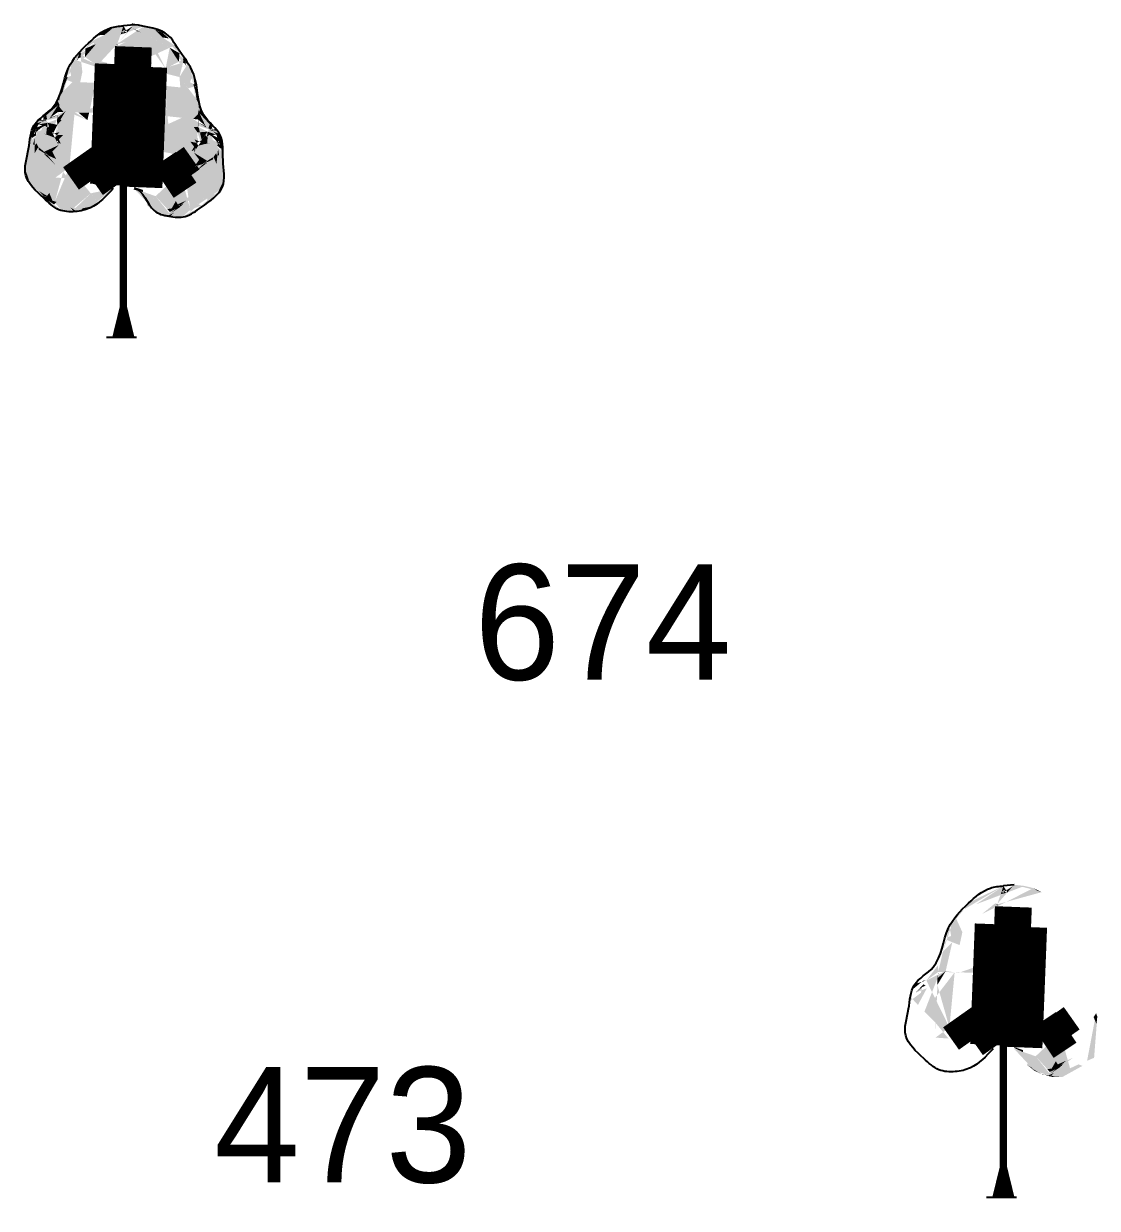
# Model space of a CAD drawing. Header units: millimetres. Extents: x -7906370 to 58235770, y -60992620 to 60.
# Drawn here: x 2887.4 to 2910.67, y -375.33 to -349.67 of the extents above; entities that cross this region are included whole.
import ezdxf

# ---------------------------------------------------------------- set-up
doc = ezdxf.new("R2010")
doc.units = ezdxf.units.MM
doc.linetypes.add('DASHED', pattern=[0.75, 0.5, -0.25])
doc.layers.add('Sym_Tree', color=92, linetype='Continuous')
doc.layers.add('Text_Survey_No_Old', color=5, linetype='Continuous')
doc.layers.add('Text_Survey_No', color=250, linetype='Continuous', lineweight=0)
doc.styles.get("Standard").update_dxf_attribs({"font": 'SakalBharati.ttf'})

msp = doc.modelspace()

# ---------------------------------------------------------------- linework, layer by layer
at = {"layer": 'Sym_Tree'}
for p, q in [((2889.796, -349.687), (2889.566, -349.713)), ((2889.201, -356.456), (2889.851, -356.458)), ((2908.87, -368.322), (2908.639, -368.349)), ((2908.274, -375.091), (2908.925, -375.094))]:
    msp.add_line(p, q, dxfattribs=at)
at = {"layer": 'Sym_Tree', "color": 82, "const_width": 0.8}
for points in [[(2889.679, -352.775), (2889.782, -350.167)], [(2889.244, -353.149), (2889.347, -350.541)], [(2889.336, -353.162), (2889.439, -350.554)], [(2890.01, -353.213), (2890.112, -350.604)], [(2888.587, -352.546), (2888.928, -353.031)], [(2889.107, -352.662), (2889.448, -353.148)], [(2890.926, -352.777), (2890.433, -353.107)], [(2890.548, -352.567), (2890.89, -353.053)], [(2908.753, -371.41), (2908.855, -368.802)], [(2908.318, -371.784), (2908.42, -369.176)], [(2908.41, -371.798), (2908.512, -369.189)], [(2909.084, -371.848), (2909.186, -369.239)], [(2907.66, -371.181), (2908.002, -371.666)], [(2909.622, -371.203), (2909.964, -371.688)], [(2908.18, -371.297), (2908.522, -371.783)], [(2910, -371.412), (2909.506, -371.742)]]:
    msp.add_lwpolyline(points, dxfattribs=at)
at = {"layer": 'Sym_Tree', "color": 34}
for points in [[(2889.565, -356.457, 0.48, 0.16, 0), (2889.565, -355.802, 0.16, 0.16, 0), (2889.565, -353.126, 0.16, 0.16, 0)], [(2908.639, -375.092, 0.48, 0.16, 0), (2908.639, -374.438, 0.16, 0.16, 0), (2908.639, -371.761, 0.16, 0.16, 0)]]:
    msp.add_lwpolyline(points, format="xyseb", dxfattribs=at)
at = {"layer": 'Sym_Tree', "color": 82}
for points in [[(2889.343, -353.239), (2889.192, -353.402), (2888.962, -353.651), (2888.519, -353.754), (2888.131, -353.729), (2887.795, -353.397), (2887.328, -352.999), (2887.539, -352.397), (2887.547, -351.801), (2888.236, -351.458), (2888.255, -350.635), (2888.773, -350.11), (2889.183, -349.75), (2889.468, -349.716), (2889.566, -349.713)], [(2908.417, -371.875), (2908.266, -372.038), (2908.036, -372.287), (2907.593, -372.389), (2907.204, -372.364), (2906.868, -372.033), (2906.402, -371.634), (2906.612, -371.032), (2906.621, -370.436), (2907.31, -370.093), (2907.329, -369.27), (2907.847, -368.746), (2908.256, -368.385), (2908.541, -368.352), (2908.639, -368.349)]]:
    msp.add_open_spline(points, degree=3, knots=[0, 0, 0, 0, 0.357151, 0.545743, 0.741494, 0.970117, 1.319935, 1.641608, 1.935314, 2.250626, 2.755061, 3.137005, 3.457298, 3.618487, 3.618487, 3.618487, 3.618487], dxfattribs=at)
at = {"layer": 'Sym_Tree', "color": 82, "start_tangent": (2889.565271, -356.45715), "end_tangent": (2889.565271, -356.45715)}
msp.add_spline([(2889.797, -353.239), (2890.232, -353.714), (2890.549, -353.838), (2890.902, -353.842), (2891.261, -353.639), (2891.713, -353.199), (2891.725, -352.619), (2891.669, -352.092), (2891.31, -351.651), (2891.091, -350.768), (2890.73, -350.181), (2890.302, -349.794), (2889.796, -349.687)], degree=3, dxfattribs=at)
at = {"layer": 'Sym_Tree', "color": 82}
for points in [[(2889.57, -349.713), (2888.857, -350.053), (2888.556, -350.314), (2888.395, -350.594)], [(2888.591, -350.364), (2888.654, -350.316), (2889.57, -349.713), (2889.371, -349.735)], [(2888.651, -350.486), (2888.997, -350.574), (2888.968, -350.113), (2889.696, -349.819)], [(2888.968, -350.113), (2889.696, -349.819), (2888.965, -350.111), (2888.74, -350.204)], [(2889.152, -349.912), (2889.185, -349.799), (2889.008, -349.915), (2888.857, -350.053)], [(2890.023, -349.713), (2889.435, -350.1), (2888.972, -350.111), (2889.57, -349.713)], [(2888.972, -350.111), (2889.57, -349.713), (2889.773, -349.713), (2889.65, -349.854)], [(2889.57, -349.713), (2889.371, -349.735), (2889.18, -349.8), (2889.008, -349.915)], [(2889.18, -349.8), (2889.008, -349.915), (2889.288, -349.776), (2889.371, -349.735)], [(2889.332, -349.766), (2889.288, -349.776), (2889.008, -349.915), (2889.152, -349.912)], [(2889.332, -349.766), (2889.152, -349.912), (2889.163, -349.844), (2889.008, -349.915)], [(2889.008, -349.915), (2889.152, -349.912), (2889.269, -349.795), (2889.283, -349.779)], [(2889.163, -349.844), (2889.008, -349.915), (2889.152, -349.912), (2889.185, -349.799)], [(2889.107, -350.316), (2889.385, -350.091), (2890.023, -349.713), (2890.193, -350.594)], [(2889.264, -349.797), (2889.264, -349.797), (2889.332, -349.766), (2889.152, -349.912)], [(2889.269, -349.795), (2889.283, -349.779), (2889.169, -349.807), (2889.152, -349.912)], [(2889.169, -349.807), (2889.152, -349.912), (2889.283, -349.779), (2889.243, -349.798)], [(2889.288, -349.776), (2889.371, -349.735), (2889.169, -349.807), (2889.371, -349.735)], [(2889.169, -349.807), (2889.371, -349.735), (2889.332, -349.766), (2889.288, -349.776)], [(2889.283, -349.779), (2889.243, -349.798), (2889.264, -349.797)], [(2890.023, -349.713), (2890.193, -350.594), (2889.45, -350.574), (2889.422, -350.113)], [(2890.394, -349.847), (2890.218, -349.76), (2889.422, -350.115), (2889.428, -350.156)], [(2889.57, -349.713), (2889.796, -349.687), (2890.023, -349.713), (2889.435, -350.1)], [(2889.773, -349.713), (2889.65, -349.854), (2889.507, -349.895), (2889.614, -349.792)], [(2889.507, -349.895), (2889.614, -349.792), (2889.65, -349.854), (2889.507, -349.895)], [(2889.65, -349.854), (2889.507, -349.895), (2889.527, -349.835), (2889.614, -349.792)], [(2889.509, -349.895), (2889.527, -349.835), (2889.614, -349.792), (2889.566, -349.713)], [(2889.614, -349.792), (2889.566, -349.713), (2889.773, -349.713), (2889.614, -349.792)], [(2889.773, -349.713), (2889.614, -349.792), (2889.796, -349.687), (2890.023, -349.713)], [(2890.854, -350.429), (2890.607, -350.169), (2890.023, -349.713), (2889.742, -350.565)], [(2890.023, -349.713), (2889.742, -350.565), (2890.481, -350.64), (2890.569, -350.187)], [(2889.841, -349.812), (2889.764, -349.76), (2889.955, -349.857), (2889.764, -349.76)], [(2889.955, -349.857), (2889.764, -349.76), (2889.799, -349.796), (2889.841, -349.812)], [(2889.796, -349.687), (2890.023, -349.713), (2890.295, -349.812), (2890.218, -349.76)], [(2889.846, -349.815), (2889.883, -349.84), (2889.862, -349.836)], [(2890.835, -350.598), (2890.481, -350.64), (2890.569, -350.187), (2889.885, -349.802)], [(2890.569, -350.187), (2889.885, -349.802), (2890.572, -350.186), (2890.783, -350.307)], [(2890.023, -349.713), (2890.687, -350.142), (2890.952, -350.439), (2891.075, -350.737)], [(2890.91, -350.484), (2890.854, -350.429), (2890.023, -349.713), (2890.218, -349.76)], [(2890.023, -349.713), (2890.218, -349.76), (2890.399, -349.849), (2890.555, -349.986)], [(2890.399, -349.849), (2890.555, -349.986), (2890.295, -349.812), (2890.218, -349.76)], [(2890.252, -349.796), (2890.295, -349.812), (2890.555, -349.986), (2890.412, -349.964)], [(2890.315, -349.836), (2890.315, -349.836), (2890.252, -349.796), (2890.412, -349.964)], [(2890.252, -349.796), (2890.412, -349.964), (2890.41, -349.895), (2890.555, -349.986)], [(2890.555, -349.986), (2890.412, -349.964), (2890.311, -349.833), (2890.3, -349.815)], [(2890.311, -349.833), (2890.3, -349.815), (2890.408, -349.857), (2890.412, -349.964)], [(2890.408, -349.857), (2890.412, -349.964), (2890.3, -349.815), (2890.337, -349.84)], [(2888.465, -350.619), (2888.429, -350.609), (2888.715, -350.219), (2888.857, -350.053)], [(2888.715, -350.219), (2888.857, -350.053), (2888.556, -350.314), (2888.715, -350.219)], [(2888.932, -350.091), (2888.74, -350.204), (2888.654, -350.316), (2888.932, -350.091)], [(2888.857, -350.053), (2889.152, -349.912), (2888.932, -350.091), (2888.74, -350.204)], [(2889.008, -349.915), (2888.857, -350.053), (2889.152, -349.912), (2889.035, -349.915)], [(2889.152, -349.912), (2889.035, -349.915), (2888.857, -350.053), (2889.152, -349.912)], [(2889.424, -350.158), (2889.435, -350.1), (2889.107, -350.316), (2889.385, -350.091)], [(2890.41, -349.895), (2890.555, -349.986), (2890.412, -349.964), (2890.394, -349.847)], [(2890.412, -349.964), (2890.394, -349.847), (2890.555, -349.986), (2890.687, -350.142)], [(2890.555, -349.986), (2890.687, -350.142), (2890.412, -349.964), (2890.527, -349.981)], [(2890.412, -349.964), (2890.527, -349.981), (2890.687, -350.142), (2890.412, -349.964)], [(2890.687, -350.142), (2890.412, -349.964), (2890.607, -350.169), (2890.783, -350.307)], [(2888.556, -350.314), (2888.395, -350.594), (2888.315, -350.875), (2888.255, -351.135)], [(2888.654, -350.316), (2888.617, -350.277), (2888.542, -350.421), (2888.562, -350.464)], [(2888.542, -350.421), (2888.562, -350.464), (2888.591, -350.364), (2888.654, -350.316)], [(2888.556, -350.314), (2888.715, -350.219), (2888.654, -350.316), (2888.617, -350.277)], [(2888.676, -350.714), (2888.562, -350.464), (2888.633, -350.316), (2888.968, -350.113)], [(2888.641, -350.395), (2888.636, -350.345), (2888.641, -350.395), (2888.575, -350.419)], [(2888.633, -350.316), (2888.968, -350.113), (2888.997, -350.574), (2888.641, -350.395)], [(2888.897, -350.156), (2888.968, -350.113), (2888.641, -350.395), (2888.636, -350.345)], [(2888.965, -350.111), (2888.74, -350.204), (2888.688, -350.355), (2888.735, -350.388)], [(2888.688, -350.355), (2888.735, -350.388), (2888.897, -350.156), (2888.968, -350.113)], [(2889.422, -350.115), (2889.428, -350.156), (2889.435, -350.1)], [(2889.45, -350.574), (2889.422, -350.113), (2890.193, -350.594), (2889.45, -350.574)], [(2889.435, -350.1), (2889.435, -350.1), (2889.424, -350.158), (2889.435, -350.1)], [(2890.481, -350.64), (2890.569, -350.187), (2889.742, -350.565), (2890.481, -350.64)], [(2890.876, -350.431), (2890.569, -350.187), (2890.481, -350.64), (2890.857, -350.508)], [(2890.781, -350.821), (2890.927, -350.587), (2890.876, -350.431), (2890.569, -350.187)], [(2890.816, -350.463), (2890.765, -350.49), (2890.634, -350.239), (2890.569, -350.187)], [(2890.634, -350.239), (2890.569, -350.187), (2890.857, -350.508), (2890.869, -350.46)], [(2890.572, -350.186), (2890.783, -350.307), (2890.816, -350.463), (2890.765, -350.49)], [(2890.607, -350.169), (2890.783, -350.307), (2890.854, -350.429), (2890.607, -350.169)], [(2891.003, -350.753), (2891.04, -350.747), (2890.806, -350.325), (2890.687, -350.142)], [(2890.806, -350.325), (2890.687, -350.142), (2890.952, -350.439), (2890.806, -350.325)], [(2890.952, -350.439), (2890.806, -350.325), (2890.854, -350.429), (2890.896, -350.395)], [(2888.334, -350.729), (2888.395, -350.594), (2888.304, -350.903), (2888.334, -350.738)], [(2888.676, -350.714), (2888.525, -350.384), (2888.395, -350.594), (2888.334, -350.831)], [(2888.395, -350.594), (2888.334, -350.831), (2888.458, -350.932), (2888.676, -350.714)], [(2888.334, -350.831), (2888.37, -350.674), (2888.395, -350.594), (2888.37, -350.674)], [(2888.395, -350.594), (2888.37, -350.674), (2888.334, -350.729), (2888.395, -350.594)], [(2888.616, -350.995), (2888.676, -350.714), (2888.676, -350.714), (2888.525, -350.384)], [(2888.641, -350.395), (2888.575, -350.419), (2888.562, -350.464), (2888.641, -350.395)], [(2888.562, -350.464), (2888.641, -350.395), (2889.414, -350.748), (2889.689, -350.862)], [(2888.997, -350.574), (2888.641, -350.395), (2888.651, -350.486), (2888.997, -350.574)], [(2890.193, -350.594), (2889.45, -350.574), (2889.129, -350.714), (2889.015, -350.464)], [(2890.193, -350.594), (2889.45, -350.574), (2889.43, -350.955), (2889.37, -351.155)], [(2890.072, -351.235), (2890.173, -350.875), (2890.193, -350.594), (2889.45, -350.574)], [(2889.78, -351.217), (2889.726, -350.846), (2889.742, -350.565), (2890.481, -350.64)], [(2889.742, -350.565), (2890.481, -350.64), (2890.452, -351.021), (2890.486, -351.227)], [(2889.742, -350.565), (2890.481, -350.64), (2890.781, -350.821), (2890.927, -350.587)], [(2890.927, -350.587), (2890.857, -350.508), (2890.045, -350.759), (2889.758, -350.837)], [(2890.481, -350.64), (2890.857, -350.508), (2890.835, -350.598), (2890.481, -350.64)], [(2890.805, -351.107), (2890.781, -350.821), (2890.781, -350.821), (2890.973, -350.512)], [(2890.781, -350.821), (2890.973, -350.512), (2891.075, -350.737), (2891.106, -350.98)], [(2890.854, -350.429), (2890.896, -350.395), (2890.951, -350.547), (2890.927, -350.587)], [(2890.951, -350.547), (2890.927, -350.587), (2890.91, -350.484), (2890.854, -350.429)], [(2890.857, -350.508), (2890.869, -350.46), (2890.857, -350.508), (2890.919, -350.541)], [(2890.857, -350.508), (2890.919, -350.541), (2890.927, -350.587), (2890.857, -350.508)], [(2890.952, -350.439), (2891.075, -350.737), (2891.119, -351.026), (2891.145, -351.292)], [(2888.169, -351.348), (2888.179, -351.469), (2888.338, -350.884), (2888.358, -350.823)], [(2888.281, -350.964), (2888.217, -351.135), (2888.465, -350.619), (2888.429, -350.609)], [(2888.334, -350.738), (2888.286, -350.89), (2888.281, -350.964), (2888.217, -351.135)], [(2888.315, -350.875), (2888.334, -350.831), (2888.217, -351.135), (2888.246, -351.135)], [(2888.676, -350.714), (2888.429, -350.609), (2888.458, -350.932), (2888.255, -351.135)], [(2888.315, -350.875), (2888.255, -351.135), (2888.616, -350.995), (2888.676, -350.714)], [(2888.304, -350.903), (2888.334, -350.738), (2888.262, -351.081), (2888.29, -350.984)], [(2888.269, -351.071), (2888.276, -351.054), (2888.29, -350.984), (2888.334, -350.831)], [(2888.286, -350.89), (2888.338, -350.884), (2888.334, -350.738), (2888.286, -350.89)], [(2888.29, -350.984), (2888.334, -350.831), (2888.335, -350.729), (2888.334, -350.729)], [(2888.338, -350.884), (2888.358, -350.823), (2888.315, -350.875), (2888.334, -350.831)], [(2888.335, -350.729), (2888.334, -350.729), (2888.334, -350.831), (2888.37, -350.674)], [(2888.458, -350.932), (2888.676, -350.714), (2888.676, -350.714), (2888.429, -350.609)], [(2889.414, -350.748), (2889.689, -350.862), (2888.977, -350.955), (2889.338, -350.954)], [(2890.748, -351.705), (2890.271, -351.644), (2889.78, -351.217), (2889.726, -350.846)], [(2890.045, -350.759), (2889.758, -350.837), (2890.452, -351.021), (2890.094, -350.974)], [(2890.622, -350.737), (2890.637, -350.819), (2890.666, -350.879), (2890.622, -350.737)], [(2891.075, -350.737), (2891.106, -350.98), (2890.97, -351.064), (2890.781, -350.821)], [(2890.97, -351.064), (2890.781, -350.821), (2890.781, -350.821), (2891.04, -350.747)], [(2890.781, -350.821), (2891.04, -350.747), (2890.97, -351.064), (2891.145, -351.292)], [(2891.119, -351.026), (2891.145, -351.292), (2890.805, -351.107), (2890.781, -350.821)], [(2891.141, -351.119), (2891.183, -351.296), (2891.003, -350.753), (2891.04, -350.747)], [(2891.106, -350.98), (2891.09, -350.819), (2891.075, -350.737), (2891.09, -350.819)], [(2891.119, -350.879), (2891.075, -350.737), (2891.126, -351.056), (2891.118, -350.888)], [(2891.117, -350.878), (2891.119, -350.879), (2891.106, -350.98), (2891.09, -350.819)], [(2888.458, -350.932), (2888.255, -351.135), (2888.315, -351.556), (2888.154, -351.576)], [(2888.276, -351.054), (2888.217, -351.135), (2888.286, -350.89), (2888.338, -350.884)], [(2888.262, -351.081), (2888.29, -350.984), (2888.276, -351.054), (2888.217, -351.135)], [(2888.217, -351.135), (2888.246, -351.135), (2888.269, -351.071), (2888.276, -351.054)], [(2888.315, -351.556), (2888.844, -351.509), (2888.458, -350.932), (2888.703, -351.298)], [(2888.458, -350.932), (2888.703, -351.298), (2888.844, -351.509), (2888.315, -351.556)], [(2888.977, -350.955), (2889.338, -350.954), (2888.917, -351.155), (2888.458, -350.932)], [(2888.917, -351.155), (2888.458, -350.932), (2888.917, -351.155), (2888.844, -351.509)], [(2888.596, -351.596), (2889.077, -351.596), (2889.619, -351.235), (2889.719, -350.875)], [(2888.977, -350.955), (2888.917, -351.155), (2888.917, -351.155), (2888.977, -350.955)], [(2889.37, -351.155), (2889.43, -350.955), (2890.173, -352.337), (2889.089, -352.378)], [(2890.486, -351.227), (2890.452, -351.021), (2889.539, -352.297), (2890.608, -352.475)], [(2890.452, -351.021), (2890.094, -350.974), (2890.486, -351.227), (2890.97, -351.064)], [(2890.452, -351.021), (2890.486, -351.227), (2890.486, -351.227), (2890.452, -351.021)], [(2890.486, -351.227), (2890.97, -351.064), (2890.486, -351.227), (2890.513, -351.587)], [(2891.032, -351.702), (2890.513, -351.587), (2890.97, -351.064), (2890.68, -351.396)], [(2890.97, -351.064), (2890.68, -351.396), (2890.513, -351.587), (2891.032, -351.702)], [(2890.97, -351.064), (2891.145, -351.292), (2891.032, -351.702), (2891.188, -351.742)], [(2891.204, -351.513), (2891.178, -351.633), (2891.095, -351.032), (2891.083, -350.969)], [(2891.095, -351.032), (2891.083, -350.969), (2891.119, -351.026), (2891.106, -350.98)], [(2891.146, -351.045), (2891.095, -351.032), (2891.118, -350.888), (2891.146, -351.045)], [(2891.135, -351.209), (2891.183, -351.296), (2891.146, -351.045), (2891.095, -351.032)], [(2891.13, -351.138), (2891.106, -350.98), (2891.117, -350.878), (2891.119, -350.879)], [(2891.119, -351.026), (2891.106, -350.98), (2891.183, -351.296), (2891.154, -351.293)], [(2891.139, -351.227), (2891.135, -351.209), (2891.13, -351.138), (2891.106, -350.98)], [(2891.126, -351.056), (2891.118, -350.888), (2891.145, -351.237), (2891.13, -351.138)], [(2891.118, -350.888), (2891.146, -351.045), (2891.141, -351.119), (2891.183, -351.296)], [(2888.009, -351.516), (2888.149, -351.433), (2888.255, -351.135), (2888.217, -351.135)], [(2888.139, -351.335), (2888.139, -351.331), (2888.009, -351.516), (2888.149, -351.433)], [(2888.179, -351.469), (2888.149, -351.433), (2888.139, -351.335), (2888.139, -351.331)], [(2888.157, -351.397), (2888.179, -351.469), (2888.255, -351.135), (2888.302, -351.316)], [(2888.196, -351.226), (2888.163, -351.278), (2888.157, -351.397), (2888.179, -351.469)], [(2888.255, -351.135), (2888.217, -351.135), (2888.196, -351.226), (2888.163, -351.278)], [(2888.196, -351.226), (2888.255, -351.135), (2888.169, -351.348), (2888.179, -351.469)], [(2888.255, -351.135), (2888.302, -351.316), (2888.196, -351.226), (2888.255, -351.135)], [(2888.917, -351.155), (2888.844, -351.509), (2888.315, -351.556), (2888.844, -351.509)], [(2890.486, -351.227), (2890.513, -351.587), (2891.032, -351.702), (2890.513, -351.587)], [(2891.208, -351.564), (2891.178, -351.633), (2891.145, -351.292), (2891.075, -351.465)], [(2891.145, -351.292), (2891.075, -351.465), (2891.192, -351.39), (2891.145, -351.292)], [(2891.145, -351.237), (2891.13, -351.138), (2891.135, -351.209), (2891.183, -351.296)], [(2891.183, -351.296), (2891.154, -351.293), (2891.139, -351.227), (2891.135, -351.209)], [(2891.34, -351.701), (2891.212, -351.601), (2891.145, -351.292), (2891.183, -351.296)], [(2891.145, -351.292), (2891.183, -351.296), (2891.192, -351.39), (2891.218, -351.445)], [(2891.192, -351.39), (2891.145, -351.292), (2891.204, -351.513), (2891.178, -351.633)], [(2887.765, -351.73), (2887.828, -351.667), (2887.887, -351.623), (2887.913, -351.736)], [(2887.887, -351.623), (2887.913, -351.736), (2887.824, -351.767), (2887.765, -351.73)], [(2887.858, -351.691), (2887.803, -351.754), (2888.009, -351.516)], [(2888.509, -351.584), (2888.395, -352.778), (2887.853, -352.438), (2888.134, -351.857)], [(2887.887, -351.623), (2887.893, -351.65), (2888.009, -351.516), (2888.149, -351.433)], [(2888.009, -351.516), (2888.009, -351.516), (2887.887, -351.623), (2887.893, -351.65)], [(2888.009, -351.516), (2888.149, -351.433), (2887.895, -351.76), (2887.894, -351.649)], [(2887.895, -351.76), (2887.894, -351.649), (2887.959, -351.728), (2888.149, -351.433)], [(2888.154, -351.576), (2888.149, -351.433), (2887.895, -351.76)], [(2887.895, -351.76), (2888.137, -351.711), (2888.315, -351.556), (2888.137, -351.711)], [(2887.959, -351.728), (2888.149, -351.433), (2888.154, -351.576), (2888.268, -351.579)], [(2888.15, -351.636), (2888.154, -351.576), (2887.959, -351.728), (2888.146, -351.638)], [(2887.959, -351.728), (2888.146, -351.638), (2888.154, -351.576), (2887.976, -351.702)], [(2888.154, -351.576), (2887.976, -351.702), (2888.146, -351.638), (2888.154, -351.576)], [(2888.315, -351.556), (2888.137, -351.711), (2888.134, -351.857), (2888.137, -351.711)], [(2888.509, -351.584), (2888.315, -351.556), (2888.179, -352.014), (2888.134, -351.857)], [(2888.134, -351.857), (2888.137, -351.711), (2888.154, -351.576)], [(2888.146, -351.638), (2888.154, -351.576), (2888.179, -351.469), (2888.149, -351.433)], [(2888.154, -351.576), (2888.154, -351.576), (2888.154, -351.576), (2888.149, -351.433)], [(2888.154, -351.576), (2888.268, -351.579), (2888.15, -351.636), (2888.154, -351.576)], [(2888.315, -351.556), (2888.154, -351.576), (2888.596, -351.596), (2889.077, -351.596)], [(2888.154, -351.576), (2888.154, -351.576), (2888.154, -351.576)], [(2888.844, -351.509), (2888.315, -351.556), (2888.596, -351.596)], [(2888.509, -351.584), (2888.785, -351.755), (2888.509, -351.584), (2888.315, -351.556)], [(2888.785, -351.755), (2888.823, -351.596), (2888.509, -351.584), (2888.785, -351.755)], [(2888.596, -351.596), (2888.596, -351.596), (2888.785, -351.755), (2888.823, -351.596)], [(2890.173, -352.337), (2889.089, -352.378), (2888.963, -351.584), (2888.849, -352.778)], [(2890.513, -351.587), (2891.032, -351.702), (2890.748, -351.705)], [(2891.362, -351.918), (2891.212, -351.601), (2891.188, -351.742), (2891.075, -351.73)], [(2891.192, -351.39), (2891.218, -351.445), (2891.208, -351.564), (2891.178, -351.633)], [(2891.178, -351.633), (2891.212, -351.601), (2891.235, -351.505), (2891.235, -351.501)], [(2891.188, -351.804), (2891.188, -351.742), (2891.178, -351.633), (2891.212, -351.601)], [(2891.188, -351.742), (2891.188, -351.742), (2891.188, -351.742), (2891.212, -351.601)], [(2891.188, -351.742), (2891.212, -351.601), (2891.422, -351.957)], [(2891.235, -351.505), (2891.235, -351.501), (2891.34, -351.701), (2891.212, -351.601)], [(2891.447, -351.823), (2891.438, -351.848), (2891.34, -351.701), (2891.212, -351.601)], [(2891.34, -351.701), (2891.212, -351.601), (2891.422, -351.957), (2891.437, -351.848)], [(2891.422, -351.957), (2891.437, -351.848), (2891.362, -351.918), (2891.212, -351.601)], [(2887.654, -351.834), (2887.588, -351.963), (2887.551, -352.114), (2887.532, -352.214)], [(2887.836, -351.841), (2887.853, -352.438), (2887.535, -352.199), (2887.853, -352.438)], [(2887.81, -351.868), (2887.724, -351.851), (2887.615, -351.94), (2887.58, -352.146)], [(2887.895, -351.76), (2887.824, -351.767), (2887.654, -351.834), (2887.588, -351.963)], [(2887.694, -351.911), (2887.724, -351.851), (2887.615, -351.94), (2887.654, -351.834)], [(2887.615, -351.94), (2887.654, -351.834), (2887.67, -352.087), (2887.669, -352.018)], [(2887.758, -351.863), (2888.335, -351.667), (2887.658, -351.827), (2887.721, -351.767)], [(2887.658, -351.827), (2887.721, -351.767), (2887.765, -351.73), (2887.828, -351.667)], [(2887.806, -351.904), (2887.669, -352.018), (2887.876, -351.874), (2887.836, -351.841)], [(2887.669, -352.018), (2887.694, -351.911), (2887.81, -351.868)], [(2887.81, -351.868), (2887.81, -351.868), (2887.694, -351.911), (2887.724, -351.851)], [(2887.855, -351.857), (2887.91, -351.815), (2887.81, -351.868), (2887.724, -351.851)], [(2887.828, -351.675), (2887.765, -351.73), (2887.725, -351.767), (2887.803, -351.754)], [(2887.725, -351.767), (2887.803, -351.754), (2887.824, -351.767), (2887.895, -351.76)], [(2887.876, -351.874), (2887.836, -351.841), (2887.758, -351.863), (2888.335, -351.667)], [(2887.824, -351.767), (2887.765, -351.73), (2887.828, -351.667), (2887.839, -351.733)], [(2887.765, -351.73), (2887.826, -351.733), (2887.828, -351.675), (2887.765, -351.73)], [(2887.826, -351.733), (2887.826, -351.733), (2887.765, -351.73), (2887.826, -351.733)], [(2887.913, -351.736), (2887.826, -351.733), (2887.858, -351.691), (2887.803, -351.754)], [(2887.824, -351.767), (2887.895, -351.76), (2887.913, -351.736), (2887.826, -351.733)], [(2887.895, -351.76), (2887.895, -351.76), (2887.895, -351.76), (2887.824, -351.767)], [(2887.828, -351.675), (2887.858, -351.691), (2887.826, -351.733)], [(2887.828, -351.667), (2887.839, -351.733), (2887.828, -351.675), (2887.858, -351.691)], [(2887.92, -351.812), (2887.921, -351.921), (2887.836, -351.841), (2887.919, -351.809)], [(2887.836, -351.841), (2887.919, -351.809), (2887.91, -351.911), (2887.836, -351.871)], [(2888.019, -352.013), (2887.92, -351.812), (2887.836, -351.841), (2887.853, -352.438)], [(2887.91, -351.911), (2887.836, -351.871), (2887.91, -351.911), (2887.919, -351.823)], [(2888.395, -352.778), (2887.853, -352.438), (2887.895, -351.76), (2888.137, -351.711)], [(2887.853, -352.438), (2888.134, -351.857), (2888.094, -352.678), (2888.094, -352.999)], [(2887.91, -351.911), (2887.919, -351.823), (2887.855, -351.857), (2887.91, -351.815)], [(2887.895, -351.76), (2887.895, -351.76), (2887.895, -351.76)], [(2887.895, -351.76), (2887.895, -351.76), (2887.895, -351.76)], [(2887.908, -351.931), (2887.959, -351.89), (2887.92, -351.812), (2887.921, -351.921)], [(2888.126, -351.74), (2888.134, -351.857), (2888.019, -352.013), (2887.92, -351.812)], [(2888.134, -351.857), (2888.126, -351.74), (2888.039, -352.053), (2888.019, -352.013)], [(2888.082, -352.14), (2888.126, -352.082), (2888.134, -351.857), (2888.126, -351.74)], [(2888.179, -352.014), (2888.134, -351.857), (2888.134, -351.857), (2888.126, -351.74)], [(2888.134, -351.857), (2888.126, -351.74), (2888.126, -351.74), (2888.228, -351.751)], [(2888.126, -351.74), (2888.228, -351.751), (2888.126, -351.74), (2888.134, -351.857)], [(2889.539, -352.297), (2890.608, -352.475), (2890.835, -351.704), (2890.796, -352.904)], [(2890.295, -351.705), (2890.295, -351.705), (2890.087, -351.839), (2890.069, -351.676)], [(2891.032, -351.702), (2891.188, -351.742), (2890.748, -351.705), (2890.271, -351.644)], [(2890.54, -351.839), (2890.523, -351.676), (2890.835, -351.704), (2890.54, -351.839)], [(2890.835, -351.704), (2890.54, -351.839), (2890.835, -351.704), (2891.032, -351.702)], [(2890.835, -351.704), (2890.796, -352.904), (2891.377, -352.635), (2891.172, -352.023)], [(2890.796, -352.904), (2891.377, -352.635), (2891.422, -351.957), (2891.188, -351.878)], [(2890.835, -351.704), (2891.032, -351.702), (2891.108, -352.173), (2891.172, -352.023)], [(2891.426, -352.073), (2891.471, -352.046), (2891.545, -352.078), (2890.998, -351.81)], [(2891.545, -352.078), (2890.998, -351.81), (2891.649, -352.054), (2891.594, -351.987)], [(2891.422, -351.957), (2891.188, -351.878), (2891.032, -351.702), (2891.188, -351.878)], [(2891.032, -351.702), (2891.188, -351.878), (2891.172, -352.023), (2891.188, -351.878)], [(2891.188, -351.742), (2891.075, -351.73), (2891.185, -351.802), (2891.188, -351.742)], [(2891.172, -352.023), (2891.188, -351.878), (2891.188, -351.742)], [(2891.185, -351.802), (2891.188, -351.742), (2891.362, -351.918), (2891.188, -351.804)], [(2891.188, -351.742), (2891.188, -351.742), (2891.188, -351.742)], [(2891.362, -351.918), (2891.188, -351.804), (2891.188, -351.742), (2891.349, -351.89)], [(2891.188, -351.742), (2891.349, -351.89), (2891.188, -351.804), (2891.188, -351.742)], [(2891.468, -351.894), (2891.514, -351.963), (2891.34, -351.701)], [(2891.34, -351.701), (2891.34, -351.701), (2891.447, -351.823), (2891.438, -351.848)], [(2891.555, -351.945), (2891.5, -351.874), (2891.447, -351.823), (2891.407, -351.931)], [(2891.447, -351.823), (2891.407, -351.931), (2891.491, -351.974), (2891.555, -351.945)], [(2891.5, -351.874), (2891.481, -351.938), (2891.5, -351.882), (2891.468, -351.894)], [(2891.5, -351.882), (2891.468, -351.894), (2891.494, -351.939)], [(2891.491, -351.974), (2891.555, -351.945), (2891.5, -351.874), (2891.481, -351.938)], [(2891.555, -351.945), (2891.494, -351.939), (2891.5, -351.882), (2891.555, -351.945)], [(2891.649, -352.054), (2891.594, -351.987), (2891.555, -351.945), (2891.5, -351.874)], [(2891.5, -351.882), (2891.555, -351.945), (2891.59, -351.986), (2891.514, -351.963)], [(2887.695, -352.009), (2887.532, -352.214), (2887.435, -352.809), (2888.259, -352.878)], [(2887.551, -352.114), (2887.532, -352.214), (2887.714, -352.292), (2887.906, -351.93)], [(2887.653, -352.042), (2887.653, -352.042), (2887.695, -352.009), (2887.532, -352.214)], [(2887.535, -352.199), (2887.853, -352.438), (2888.019, -352.013), (2887.906, -351.93)], [(2887.592, -352.073), (2887.56, -352.09), (2887.554, -352.117), (2887.643, -352.016)], [(2887.554, -352.117), (2887.643, -352.016), (2887.643, -352.016)], [(2887.653, -352.042), (2887.56, -352.09), (2887.623, -352.057), (2887.615, -351.94)], [(2887.623, -352.057), (2887.615, -351.94), (2887.592, -352.073), (2887.56, -352.09)], [(2887.58, -352.146), (2887.58, -352.146), (2887.653, -352.042), (2887.56, -352.09)], [(2887.615, -351.94), (2887.58, -352.146), (2887.669, -352.018), (2887.694, -351.911)], [(2887.67, -352.087), (2887.669, -352.018), (2887.58, -352.146)], [(2887.632, -352.203), (2888.011, -352.111), (2887.647, -352.156), (2887.606, -352.281)], [(2887.722, -352.339), (2887.732, -352.397), (2887.632, -352.203), (2888.011, -352.111)], [(2887.643, -352.016), (2887.643, -352.016), (2887.653, -352.042)], [(2887.714, -352.292), (2887.906, -351.93), (2887.806, -351.904), (2887.669, -352.018)], [(2887.985, -352.1), (2887.894, -352.062), (2887.985, -352.1), (2887.842, -352.05)], [(2887.985, -352.1), (2887.842, -352.05), (2887.985, -352.1), (2887.853, -352.438)], [(2887.985, -352.1), (2887.853, -352.438), (2887.908, -351.931), (2888.019, -352.013)], [(2888.019, -352.013), (2888.082, -352.14), (2887.853, -352.438), (2888.011, -352.111)], [(2887.853, -352.438), (2888.011, -352.111), (2887.985, -352.1), (2887.894, -352.062)], [(2888.019, -352.013), (2887.906, -351.93), (2888.019, -352.013), (2887.892, -352.062)], [(2888.019, -352.013), (2887.892, -352.062), (2888.019, -352.013), (2888.082, -352.14)], [(2887.908, -351.931), (2888.019, -352.013), (2887.908, -351.931), (2887.959, -351.89)], [(2888.039, -352.053), (2888.019, -352.013), (2888.179, -352.014), (2888.126, -352.082)], [(2888.122, -352.221), (2888.211, -352.274), (2888.082, -352.14), (2888.126, -352.082)], [(2888.262, -352.074), (2888.126, -352.082), (2888.122, -352.221), (2888.211, -352.274)], [(2888.159, -352.298), (2888.122, -352.221), (2888.126, -352.082), (2888.211, -352.274)], [(2888.179, -352.014), (2888.126, -352.082), (2888.395, -352.778), (2888.235, -352.794)], [(2888.126, -352.082), (2888.211, -352.274), (2888.262, -352.074), (2888.126, -352.082)], [(2888.126, -352.082), (2888.211, -352.274), (2888.126, -352.082), (2888.211, -352.274)], [(2891.377, -352.635), (2891.172, -352.023), (2891.107, -352.843), (2891.066, -353.161)], [(2891.172, -352.023), (2891.196, -351.908), (2891.196, -351.908), (2891.093, -351.906)], [(2891.196, -351.908), (2891.093, -351.906), (2891.196, -351.908), (2891.172, -352.023)], [(2891.108, -352.173), (2891.172, -352.023), (2891.172, -352.023), (2891.196, -351.908)], [(2891.188, -352.311), (2891.151, -352.248), (2891.172, -352.023), (2891.196, -351.908)], [(2891.172, -352.023), (2891.196, -351.908), (2891.242, -352.23), (2891.266, -352.193)], [(2891.196, -351.908), (2891.172, -352.023), (2891.266, -352.193), (2891.39, -352.005)], [(2891.266, -352.193), (2891.39, -352.005), (2891.471, -352.046), (2891.377, -352.635)], [(2891.388, -352.126), (2891.266, -352.193), (2891.388, -352.126), (2891.342, -352.079)], [(2891.723, -352.439), (2891.377, -352.635), (2891.266, -352.193), (2891.39, -352.125)], [(2891.266, -352.193), (2891.39, -352.125), (2891.266, -352.193), (2891.386, -352.257)], [(2891.289, -352.284), (2891.377, -352.635), (2891.388, -352.126), (2891.266, -352.193)], [(2891.388, -352.126), (2891.342, -352.079), (2891.39, -352.005), (2891.376, -352.114)], [(2891.39, -352.005), (2891.376, -352.114), (2891.471, -352.046), (2891.392, -352.003)], [(2891.471, -352.046), (2891.377, -352.635), (2891.723, -352.439), (2891.377, -352.635)], [(2891.471, -352.046), (2891.392, -352.003), (2891.388, -352.105), (2891.466, -352.075)], [(2891.388, -352.105), (2891.39, -352.017), (2891.45, -352.059), (2891.4, -352.01)], [(2891.388, -352.105), (2891.466, -352.075), (2891.388, -352.105), (2891.39, -352.017)], [(2891.534, -352.508), (2891.39, -352.125), (2891.492, -352.112), (2891.613, -352.243)], [(2891.718, -352.353), (2891.724, -352.454), (2891.534, -352.508), (2891.39, -352.125)], [(2891.45, -352.059), (2891.4, -352.01), (2891.492, -352.076), (2891.581, -352.069)], [(2891.407, -351.931), (2891.494, -351.939), (2891.468, -351.894), (2891.514, -351.963)], [(2891.491, -351.974), (2891.422, -351.957), (2891.407, -351.931), (2891.494, -351.939)], [(2891.422, -351.957), (2891.422, -351.957), (2891.422, -351.957)], [(2891.422, -351.957), (2891.422, -351.957), (2891.422, -351.957)], [(2891.422, -351.957), (2891.422, -351.957), (2891.422, -351.957), (2891.491, -351.974)], [(2891.422, -351.957), (2891.491, -351.974), (2891.651, -352.061), (2891.701, -352.198)], [(2891.59, -351.986), (2891.514, -351.963), (2891.491, -351.974), (2891.422, -351.957)], [(2891.492, -352.112), (2891.613, -352.243), (2891.426, -352.073), (2891.471, -352.046)], [(2891.492, -352.076), (2891.581, -352.069), (2891.677, -352.172), (2891.685, -352.381)], [(2891.492, -352.076), (2891.492, -352.076), (2891.602, -352.133), (2891.581, -352.069)], [(2891.613, -352.243), (2891.602, -352.133), (2891.492, -352.076)], [(2891.494, -351.939), (2891.494, -351.939), (2891.555, -351.945), (2891.494, -351.939)], [(2891.602, -352.133), (2891.581, -352.069), (2891.677, -352.172), (2891.651, -352.061)], [(2891.677, -352.172), (2891.685, -352.381), (2891.613, -352.243), (2891.602, -352.133)], [(2891.677, -352.172), (2891.651, -352.061), (2891.603, -352.311), (2891.613, -352.243)], [(2891.651, -352.061), (2891.701, -352.198), (2891.718, -352.353), (2891.724, -352.454)], [(2887.495, -352.623), (2887.435, -352.809), (2887.533, -352.215), (2887.459, -352.619)], [(2887.533, -352.215), (2887.459, -352.619), (2887.606, -352.281), (2887.614, -352.258)], [(2887.461, -352.996), (2887.518, -353.051), (2887.533, -352.215), (2887.606, -352.281)], [(2887.533, -352.215), (2887.606, -352.281), (2887.495, -352.623)], [(2887.643, -352.315), (2887.677, -352.252), (2887.598, -353.212), (2887.74, -353.296)], [(2887.647, -352.156), (2887.606, -352.281), (2887.639, -352.476), (2887.722, -352.339)], [(2887.606, -352.281), (2887.614, -352.258), (2888.259, -352.878), (2888.103, -352.736)], [(2887.639, -352.476), (2887.722, -352.339), (2887.643, -352.315), (2887.677, -352.252)], [(2887.853, -352.438), (2887.853, -352.438), (2887.778, -352.653), (2887.714, -352.292)], [(2887.778, -352.653), (2887.714, -352.292), (2888.103, -352.736), (2887.839, -352.478)], [(2887.872, -352.46), (2887.732, -352.397), (2887.722, -352.339), (2887.732, -352.397)], [(2887.839, -352.478), (2887.916, -352.512), (2887.872, -352.46), (2887.732, -352.397)], [(2888.159, -352.298), (2887.938, -352.522), (2887.839, -352.478), (2887.916, -352.512)], [(2887.853, -352.438), (2887.853, -352.438), (2888.159, -352.298), (2887.938, -352.522)], [(2888.259, -352.878), (2888.103, -352.736), (2888.375, -352.299), (2887.853, -352.438)], [(2888.375, -352.299), (2887.853, -352.438), (2887.853, -352.438)], [(2888.395, -352.778), (2888.235, -352.794), (2888.159, -352.298), (2888.122, -352.221)], [(2891.108, -352.173), (2891.151, -352.248), (2890.796, -352.904), (2890.953, -352.94)], [(2890.796, -352.904), (2890.953, -352.94), (2891.091, -352.457), (2891.138, -352.386)], [(2891.589, -352.23), (2891.724, -352.454), (2891.744, -353.057), (2890.918, -353.02)], [(2891.151, -352.248), (2891.043, -352.427), (2891.018, -352.222), (2891.151, -352.248)], [(2891.018, -352.222), (2891.151, -352.248), (2891.138, -352.386), (2891.043, -352.427)], [(2891.091, -352.457), (2891.138, -352.386), (2891.151, -352.248), (2891.043, -352.427)], [(2891.151, -352.248), (2891.043, -352.427), (2891.151, -352.248), (2891.043, -352.427)], [(2891.138, -352.386), (2891.043, -352.427), (2891.188, -352.311), (2891.151, -352.248)], [(2891.242, -352.23), (2891.266, -352.193), (2891.108, -352.173), (2891.151, -352.248)], [(2891.266, -352.193), (2891.386, -352.257), (2891.266, -352.193), (2891.188, -352.311)], [(2891.266, -352.193), (2891.188, -352.311), (2891.377, -352.635), (2891.262, -352.291)], [(2891.377, -352.635), (2891.262, -352.291), (2891.289, -352.284), (2891.385, -352.258)], [(2891.52, -352.554), (2891.502, -352.61), (2891.627, -352.43), (2891.262, -352.291)], [(2891.627, -352.43), (2891.262, -352.291), (2891.617, -352.382), (2891.642, -352.512)], [(2891.289, -352.284), (2891.385, -352.258), (2891.289, -352.284), (2891.438, -352.252)], [(2891.289, -352.284), (2891.438, -352.252), (2891.289, -352.284), (2891.377, -352.635)], [(2891.617, -352.382), (2891.642, -352.512), (2891.584, -352.701), (2891.52, -352.554)], [(2891.626, -352.268), (2891.626, -352.268), (2891.589, -352.23), (2891.724, -352.454)], [(2891.603, -352.311), (2891.613, -352.243), (2891.685, -352.381)], [(2891.626, -352.268), (2891.712, -352.328), (2891.654, -352.287), (2891.677, -352.172)], [(2891.639, -352.243), (2891.639, -352.243), (2891.626, -352.268)], [(2891.685, -352.381), (2891.685, -352.381), (2891.626, -352.268), (2891.712, -352.328)], [(2891.682, -352.307), (2891.712, -352.328), (2891.715, -352.356), (2891.639, -352.243)], [(2891.715, -352.356), (2891.639, -352.243), (2891.639, -352.243)], [(2891.654, -352.287), (2891.677, -352.172), (2891.682, -352.307), (2891.712, -352.328)], [(2887.495, -352.623), (2887.495, -352.623), (2887.495, -352.623), (2887.435, -352.809)], [(2888.103, -352.736), (2887.839, -352.478), (2887.853, -352.438), (2888.108, -352.598)], [(2887.853, -352.438), (2888.108, -352.598), (2887.853, -352.438), (2888.015, -352.423)], [(2887.853, -352.438), (2888.015, -352.423), (2887.853, -352.438)], [(2888.395, -352.778), (2888.094, -352.678), (2888.395, -352.778), (2887.853, -352.438)], [(2890.796, -352.904), (2891.107, -352.843), (2890.796, -352.904), (2891.377, -352.635)], [(2890.918, -353.02), (2891.09, -352.899), (2890.877, -352.431), (2891.377, -352.635)], [(2890.877, -352.431), (2891.377, -352.635), (2891.377, -352.635)], [(2891.642, -352.512), (2891.637, -352.487), (2890.918, -353.02), (2891.09, -352.899)], [(2891.423, -352.859), (2891.534, -352.508), (2891.09, -352.899), (2891.385, -352.677)], [(2891.09, -352.899), (2891.385, -352.677), (2891.377, -352.635), (2891.103, -352.761)], [(2891.377, -352.635), (2891.377, -352.635), (2891.091, -352.457), (2891.282, -352.708)], [(2891.091, -352.457), (2891.282, -352.708), (2891.385, -352.677), (2891.305, -352.701)], [(2891.377, -352.635), (2891.103, -352.761), (2891.377, -352.635), (2891.218, -352.6)], [(2891.377, -352.635), (2891.218, -352.6), (2891.377, -352.635)], [(2891.385, -352.677), (2891.305, -352.701), (2891.355, -352.655), (2891.502, -352.61)], [(2891.355, -352.655), (2891.502, -352.61), (2891.52, -352.554), (2891.502, -352.61)], [(2891.377, -352.635), (2891.377, -352.635), (2891.423, -352.859), (2891.534, -352.508)], [(2891.601, -352.54), (2891.575, -352.473), (2891.531, -353.435), (2891.379, -353.5)], [(2891.584, -352.701), (2891.52, -352.554), (2891.601, -352.54), (2891.575, -352.473)], [(2891.695, -353.239), (2891.631, -353.287), (2891.723, -352.455), (2891.642, -352.512)], [(2891.723, -352.455), (2891.744, -352.865), (2891.642, -352.512), (2891.637, -352.487)], [(2891.723, -352.455), (2891.642, -352.512), (2891.708, -352.864)], [(2891.708, -352.864), (2891.744, -353.057), (2891.723, -352.455), (2891.744, -352.865)], [(2887.435, -352.809), (2888.259, -352.878), (2888.23, -353.716), (2888.052, -353.624)], [(2887.564, -353.184), (2887.462, -353.002), (2887.435, -352.809), (2888.076, -353.54)], [(2887.435, -352.809), (2888.076, -353.54), (2888.064, -353.583), (2887.856, -353.418)], [(2887.912, -353.397), (2887.856, -353.418), (2887.435, -352.809), (2887.912, -353.397)], [(2887.435, -352.809), (2887.912, -353.397), (2887.912, -353.397), (2887.462, -353.002)], [(2887.598, -353.212), (2887.462, -353.002), (2887.467, -353.011), (2887.435, -352.809)], [(2887.467, -353.011), (2887.435, -352.809), (2887.461, -352.996), (2887.518, -353.051)], [(2889.029, -353.548), (2889.343, -353.239), (2888.395, -352.778), (2888.085, -353.505)], [(2888.395, -352.778), (2888.085, -353.505), (2888.859, -353.342), (2888.421, -353.714)], [(2888.094, -352.678), (2888.094, -352.999), (2888.094, -352.999), (2888.375, -353.019)], [(2888.094, -352.999), (2888.375, -353.019), (2888.395, -352.778), (2888.094, -352.678)], [(2890.069, -353.586), (2889.797, -353.239), (2890.796, -352.904), (2891.01, -353.664)], [(2890.796, -352.904), (2891.01, -353.664), (2890.264, -353.403), (2890.65, -353.828)], [(2891.107, -352.843), (2891.066, -353.161), (2891.066, -353.161), (2890.785, -353.145)], [(2891.066, -353.161), (2890.785, -353.145), (2890.796, -352.904), (2891.107, -352.843)], [(2891.708, -352.864), (2891.708, -352.864), (2891.708, -352.864), (2891.744, -353.057)], [(2888.23, -353.716), (2888.052, -353.624), (2887.564, -353.184), (2887.462, -353.002)], [(2887.912, -353.397), (2887.462, -353.002), (2887.598, -353.212), (2887.462, -353.002)], [(2891.744, -353.057), (2890.918, -353.02), (2890.84, -353.854), (2891.027, -353.786)], [(2891.568, -353.413), (2891.693, -353.245), (2891.744, -353.057), (2891.015, -353.7)], [(2891.744, -353.057), (2891.015, -353.7), (2891.021, -353.744), (2891.248, -353.607)], [(2891.195, -353.579), (2891.248, -353.607), (2891.744, -353.057), (2891.195, -353.579)], [(2891.744, -353.057), (2891.195, -353.579), (2891.195, -353.579), (2891.693, -353.245)], [(2891.531, -353.435), (2891.693, -353.245), (2891.687, -353.253), (2891.744, -353.057)], [(2891.687, -353.253), (2891.744, -353.057), (2891.695, -353.239), (2891.631, -353.287)], [(2887.598, -353.212), (2887.74, -353.296), (2888.052, -353.624), (2887.842, -353.441)], [(2887.917, -353.482), (2887.959, -353.333), (2887.74, -353.296), (2887.912, -353.397)], [(2887.74, -353.296), (2887.912, -353.397), (2888.076, -353.54), (2887.99, -353.492)], [(2887.856, -353.418), (2887.912, -353.397), (2887.787, -353.362), (2887.827, -353.419)], [(2887.787, -353.362), (2887.827, -353.419), (2887.827, -353.419), (2888.064, -353.583)], [(2887.827, -353.419), (2888.064, -353.583), (2887.917, -353.482), (2887.959, -353.333)], [(2888.064, -353.583), (2887.842, -353.441), (2887.827, -353.419), (2887.912, -353.397)], [(2887.827, -353.419), (2887.912, -353.397), (2888.229, -353.715), (2888.452, -353.733)], [(2888.052, -353.624), (2887.842, -353.441), (2887.856, -353.418), (2887.912, -353.397)], [(2888.064, -353.583), (2887.856, -353.418), (2887.912, -353.397), (2887.856, -353.418)], [(2887.912, -353.397), (2887.856, -353.418), (2887.912, -353.397), (2887.856, -353.418)], [(2888.859, -353.342), (2888.421, -353.714), (2889.005, -353.52), (2888.859, -353.342)], [(2889.005, -353.52), (2888.859, -353.342), (2888.908, -353.6), (2888.452, -353.733)], [(2888.649, -353.713), (2888.847, -353.651), (2889.029, -353.548), (2889.343, -353.239)], [(2889.812, -353.228), (2889.787, -353.198), (2889.994, -353.317), (2889.987, -353.268)], [(2890.424, -353.798), (2890.236, -353.711), (2890.069, -353.586), (2889.797, -353.239)], [(2889.82, -353.23), (2889.82, -353.23), (2889.997, -353.319), (2889.812, -353.228)], [(2890.264, -353.403), (2890.65, -353.828), (2890.096, -353.561), (2890.264, -353.403)], [(2890.096, -353.561), (2890.264, -353.403), (2890.182, -353.653), (2890.617, -353.843)], [(2890.742, -353.579), (2891.239, -353.245), (2891.078, -353.435), (2891.239, -353.245)], [(2890.84, -353.854), (2891.027, -353.786), (2891.568, -353.413), (2891.693, -353.245)], [(2888.022, -353.501), (2888.037, -353.518), (2888.064, -353.583), (2887.842, -353.441)], [(2888.076, -353.54), (2887.99, -353.492), (2888.064, -353.583), (2888.12, -353.528)], [(2888.064, -353.583), (2888.12, -353.528), (2888.022, -353.501), (2888.037, -353.518)], [(2888.229, -353.715), (2888.452, -353.733), (2888.649, -353.713), (2888.847, -353.651)], [(2888.847, -353.651), (2888.74, -353.673), (2888.472, -353.714), (2888.419, -353.647)], [(2888.472, -353.714), (2888.419, -353.647), (2888.421, -353.714), (2888.52, -353.714)], [(2888.421, -353.714), (2888.52, -353.714), (2888.847, -353.651), (2888.908, -353.6)], [(2888.908, -353.6), (2888.452, -353.733), (2888.847, -353.651), (2888.74, -353.673)], [(2888.908, -353.6), (2888.649, -353.713), (2888.548, -353.713), (2888.452, -353.733)], [(2888.548, -353.713), (2888.452, -353.733), (2888.847, -353.651), (2888.908, -353.6)], [(2888.847, -353.651), (2888.908, -353.6), (2888.908, -353.6), (2888.649, -353.713)], [(2888.659, -353.717), (2888.855, -353.65), (2888.924, -353.607), (2888.908, -353.6)], [(2888.847, -353.651), (2888.847, -353.651), (2888.659, -353.717), (2888.855, -353.65)], [(2888.855, -353.65), (2888.883, -353.624), (2888.664, -353.715), (2888.676, -353.668)], [(2888.664, -353.715), (2888.676, -353.668), (2888.666, -353.706), (2888.664, -353.715)], [(2888.847, -353.651), (2888.908, -353.6), (2889.016, -353.553), (2888.926, -353.608)], [(2889.016, -353.553), (2888.908, -353.6), (2888.847, -353.651)], [(2888.847, -353.651), (2888.847, -353.651), (2888.847, -353.651)], [(2888.924, -353.607), (2888.922, -353.61), (2888.855, -353.65), (2888.883, -353.624)], [(2889.016, -353.553), (2888.926, -353.608), (2889.016, -353.553), (2888.908, -353.6)], [(2888.924, -353.607), (2888.908, -353.6), (2888.924, -353.607), (2888.922, -353.61)], [(2890.236, -353.711), (2890.182, -353.653), (2890.081, -353.593), (2890.163, -353.658)], [(2890.081, -353.593), (2890.163, -353.658), (2890.081, -353.593), (2890.182, -353.653)], [(2890.081, -353.593), (2890.182, -353.653), (2890.236, -353.711)], [(2890.413, -353.801), (2890.228, -353.709), (2890.165, -353.658), (2890.182, -353.653)], [(2890.165, -353.658), (2890.182, -353.653), (2890.165, -353.658), (2890.167, -353.661)], [(2890.165, -353.658), (2890.167, -353.661), (2890.228, -353.709), (2890.203, -353.679)], [(2890.182, -353.653), (2890.617, -353.843), (2890.236, -353.711), (2890.339, -353.747)], [(2890.65, -353.828), (2890.553, -353.815), (2890.236, -353.711), (2890.182, -353.653)], [(2890.236, -353.711), (2890.182, -353.653), (2890.182, -353.653), (2890.424, -353.798)], [(2890.182, -353.653), (2890.424, -353.798), (2890.525, -353.811), (2890.617, -353.843)], [(2890.525, -353.811), (2890.617, -353.843), (2890.236, -353.711), (2890.182, -353.653)], [(2890.562, -353.7), (2890.653, -353.663), (2890.568, -353.744), (2890.519, -353.682)], [(2890.568, -353.744), (2890.519, -353.682), (2890.62, -353.668), (2890.603, -353.683)], [(2890.926, -353.5), (2890.742, -353.579), (2890.562, -353.7), (2890.653, -353.663)], [(2890.824, -353.612), (2890.568, -353.744), (2890.726, -353.663), (2890.703, -353.509)], [(2890.871, -353.561), (2890.824, -353.612), (2890.824, -353.612), (2890.568, -353.744)], [(2890.568, -353.744), (2890.806, -353.632), (2890.824, -353.612), (2890.742, -353.579)], [(2890.568, -353.744), (2890.795, -353.607), (2890.742, -353.579), (2890.795, -353.607)], [(2890.62, -353.668), (2890.603, -353.683), (2890.568, -353.744), (2890.806, -353.632)], [(2891.078, -353.435), (2890.926, -353.5), (2890.574, -353.786), (2890.806, -353.632)], [(2890.574, -353.786), (2890.806, -353.632), (2890.795, -353.607), (2890.742, -353.579)], [(2891.277, -353.612), (2891.195, -353.579), (2890.84, -353.854), (2890.617, -353.843)], [(2890.726, -353.663), (2890.703, -353.509), (2890.926, -353.5), (2890.742, -353.579)], [(2890.795, -353.607), (2890.742, -353.579), (2890.871, -353.561), (2890.824, -353.612)], [(2890.742, -353.579), (2890.795, -353.607), (2890.742, -353.579), (2890.795, -353.607)], [(2888.521, -353.732), (2888.452, -353.733), (2888.229, -353.715), (2888.44, -353.732)], [(2888.229, -353.715), (2888.44, -353.732), (2888.447, -353.74), (2888.444, -353.74)], [(2888.666, -353.706), (2888.664, -353.715), (2888.447, -353.74), (2888.421, -353.714)], [(2888.447, -353.74), (2888.421, -353.714), (2888.559, -353.722), (2888.649, -353.713)], [(2888.658, -353.718), (2888.559, -353.722), (2888.521, -353.732), (2888.452, -353.733)], [(2888.559, -353.722), (2888.649, -353.713), (2888.658, -353.718), (2888.559, -353.722)], [(2889.782, -353.711), (2889.782, -353.711), (2889.782, -353.711)], [(2890.84, -353.854), (2890.617, -353.843), (2890.424, -353.798), (2890.236, -353.711)], [(2890.236, -353.711), (2890.339, -353.747), (2890.6, -353.822), (2890.661, -353.762)], [(2890.408, -353.788), (2890.41, -353.798), (2890.621, -353.85), (2890.65, -353.828)], [(2890.621, -353.85), (2890.65, -353.828), (2890.512, -353.819), (2890.424, -353.798)], [(2890.549, -353.833), (2890.617, -353.843), (2890.84, -353.854), (2890.629, -353.844)], [(2890.6, -353.822), (2890.661, -353.762), (2890.65, -353.828), (2890.553, -353.815)], [(2890.84, -353.854), (2890.629, -353.844), (2890.621, -353.85), (2890.624, -353.851)], [(2908.644, -368.348), (2907.93, -368.688), (2907.629, -368.949), (2907.469, -369.229)], [(2909.097, -368.348), (2908.509, -368.736), (2908.046, -368.746), (2908.644, -368.348)], [(2908.046, -368.746), (2908.644, -368.348), (2908.847, -368.348), (2908.724, -368.49)], [(2909.468, -368.483), (2909.292, -368.395), (2908.495, -368.75), (2908.502, -368.792)], [(2908.644, -368.348), (2908.87, -368.322), (2909.097, -368.348), (2908.509, -368.736)], [(2908.847, -368.348), (2908.724, -368.49), (2908.58, -368.531), (2908.688, -368.427)], [(2908.58, -368.531), (2908.688, -368.427), (2908.724, -368.49), (2908.58, -368.531)], [(2908.724, -368.49), (2908.58, -368.531), (2908.601, -368.47), (2908.688, -368.427)], [(2908.582, -368.53), (2908.601, -368.47), (2908.688, -368.427), (2908.639, -368.349)], [(2908.688, -368.427), (2908.639, -368.349), (2908.847, -368.348), (2908.688, -368.427)], [(2908.847, -368.348), (2908.688, -368.427), (2908.87, -368.322), (2909.097, -368.348)], [(2908.87, -368.322), (2909.097, -368.348), (2909.369, -368.447), (2909.292, -368.395)], [(2908.498, -368.793), (2908.509, -368.736), (2908.181, -368.952), (2908.459, -368.726)], [(2908.495, -368.75), (2908.502, -368.792), (2908.509, -368.736)], [(2908.509, -368.736), (2908.509, -368.736), (2908.498, -368.793), (2908.509, -368.736)], [(2907.629, -368.949), (2907.469, -369.229), (2907.389, -369.51), (2907.328, -369.77)], [(2907.75, -369.35), (2907.599, -369.019), (2907.469, -369.229), (2907.407, -369.466)], [(2907.69, -369.63), (2907.75, -369.35), (2907.75, -369.35), (2907.599, -369.019)], [(2907.75, -369.35), (2907.503, -369.244), (2907.532, -369.567), (2907.328, -369.77)], [(2907.469, -369.229), (2907.407, -369.466), (2907.532, -369.567), (2907.75, -369.35)], [(2907.532, -369.567), (2907.75, -369.35), (2907.75, -369.35), (2907.503, -369.244)], [(2909.266, -369.229), (2908.524, -369.209), (2908.504, -369.59), (2908.444, -369.791)], [(2909.146, -369.871), (2909.246, -369.51), (2909.266, -369.229), (2908.524, -369.209)], [(2907.532, -369.567), (2907.328, -369.77), (2907.389, -370.191), (2907.228, -370.211)], [(2907.389, -369.51), (2907.328, -369.77), (2907.69, -369.63), (2907.75, -369.35)], [(2907.669, -370.231), (2908.151, -370.231), (2908.693, -369.871), (2908.793, -369.51)], [(2908.051, -369.59), (2907.99, -369.791), (2907.99, -369.791), (2908.051, -369.59)], [(2908.444, -369.791), (2908.504, -369.59), (2909.246, -370.973), (2908.163, -371.013)], [(2907.228, -370.211), (2907.223, -370.068), (2906.969, -370.395)], [(2907.228, -370.211), (2907.228, -370.211), (2907.228, -370.211), (2907.223, -370.068)], [(2907.583, -370.219), (2907.469, -371.414), (2906.927, -371.073), (2907.208, -370.492)], [(2907.469, -371.414), (2906.927, -371.073), (2906.969, -370.395), (2907.211, -370.347)], [(2906.969, -370.395), (2907.211, -370.347), (2907.389, -370.191), (2907.211, -370.347)], [(2907.389, -370.191), (2907.211, -370.347), (2907.208, -370.492), (2907.211, -370.347)], [(2907.208, -370.492), (2907.211, -370.347), (2907.228, -370.211)], [(2907.389, -370.191), (2907.228, -370.211), (2907.669, -370.231), (2908.151, -370.231)], [(2907.228, -370.211), (2907.228, -370.211), (2907.228, -370.211)], [(2909.246, -370.973), (2908.163, -371.013), (2908.036, -370.219), (2907.922, -371.414)], [(2906.728, -370.469), (2906.662, -370.598), (2906.625, -370.75), (2906.606, -370.849)], [(2906.625, -370.75), (2906.606, -370.849), (2906.787, -370.927), (2906.98, -370.565)], [(2906.969, -370.395), (2906.898, -370.402), (2906.728, -370.469), (2906.662, -370.598)], [(2906.88, -370.539), (2906.743, -370.654), (2906.95, -370.51), (2906.909, -370.476)], [(2906.787, -370.927), (2906.98, -370.565), (2906.88, -370.539), (2906.743, -370.654)], [(2906.969, -370.395), (2906.969, -370.395), (2906.969, -370.395), (2906.898, -370.402)], [(2906.927, -371.073), (2907.208, -370.492), (2907.168, -371.313), (2907.168, -371.634)], [(2906.969, -370.395), (2906.969, -370.395), (2906.969, -370.395)], [(2906.969, -370.395), (2906.969, -370.395), (2906.969, -370.395)], [(2907.469, -371.414), (2907.168, -371.313), (2907.469, -371.414), (2906.927, -371.073)], [(2910.675, -371.176), (2910.649, -371.108), (2910.605, -372.071), (2910.453, -372.136)], [(2910.658, -371.336), (2910.593, -371.189), (2910.675, -371.176), (2910.649, -371.108)], [(2907.168, -371.313), (2907.168, -371.634), (2907.168, -371.634), (2907.449, -371.654)], [(2907.168, -371.634), (2907.449, -371.654), (2907.469, -371.414), (2907.168, -371.313)], [(2909.143, -372.221), (2908.87, -371.875), (2909.869, -371.539), (2910.084, -372.299)], [(2909.869, -371.539), (2910.084, -372.299), (2909.338, -372.038), (2909.724, -372.464)], [(2908.886, -371.863), (2908.861, -371.833), (2909.067, -371.952), (2909.061, -371.904)], [(2909.498, -372.433), (2909.309, -372.346), (2909.143, -372.221), (2908.87, -371.875)], [(2908.893, -371.865), (2908.893, -371.865), (2909.071, -371.954), (2908.886, -371.863)], [(2909.338, -372.038), (2909.724, -372.464), (2909.169, -372.196), (2909.338, -372.038)], [(2909.169, -372.196), (2909.338, -372.038), (2909.255, -372.288), (2909.691, -372.479)], [(2909.999, -372.136), (2909.816, -372.214), (2909.635, -372.335), (2909.727, -372.299)], [(2909.898, -372.247), (2909.642, -372.38), (2909.8, -372.298), (2909.777, -372.145)], [(2910.151, -372.071), (2909.999, -372.136), (2909.648, -372.422), (2909.88, -372.267)], [(2909.8, -372.298), (2909.777, -372.145), (2909.999, -372.136), (2909.816, -372.214)], [(2908.856, -372.346), (2908.856, -372.346), (2908.856, -372.346)], [(2909.309, -372.346), (2909.255, -372.288), (2909.154, -372.228), (2909.237, -372.293)], [(2909.154, -372.228), (2909.237, -372.293), (2909.154, -372.228), (2909.255, -372.288)], [(2909.154, -372.228), (2909.255, -372.288), (2909.309, -372.346)], [(2909.487, -372.436), (2909.302, -372.345), (2909.239, -372.293), (2909.255, -372.288)], [(2909.239, -372.293), (2909.255, -372.288), (2909.239, -372.293), (2909.241, -372.296)], [(2909.239, -372.293), (2909.241, -372.296), (2909.302, -372.345), (2909.277, -372.315)], [(2909.255, -372.288), (2909.691, -372.479), (2909.309, -372.346), (2909.412, -372.382)], [(2909.724, -372.464), (2909.626, -372.45), (2909.309, -372.346), (2909.255, -372.288)], [(2909.309, -372.346), (2909.255, -372.288), (2909.255, -372.288), (2909.498, -372.433)], [(2909.255, -372.288), (2909.498, -372.433), (2909.599, -372.447), (2909.691, -372.479)], [(2909.599, -372.447), (2909.691, -372.479), (2909.309, -372.346), (2909.255, -372.288)], [(2909.914, -372.489), (2909.691, -372.479), (2909.498, -372.433), (2909.309, -372.346)], [(2909.309, -372.346), (2909.412, -372.382), (2909.674, -372.457), (2909.735, -372.397)], [(2909.635, -372.335), (2909.727, -372.299), (2909.642, -372.38), (2909.593, -372.317)], [(2909.642, -372.38), (2909.593, -372.317), (2909.693, -372.303), (2909.677, -372.319)], [(2909.674, -372.457), (2909.735, -372.397), (2909.724, -372.464), (2909.626, -372.45)], [(2909.944, -372.196), (2909.898, -372.247), (2909.898, -372.247), (2909.642, -372.38)], [(2909.642, -372.38), (2909.88, -372.267), (2909.898, -372.247), (2909.816, -372.214)], [(2909.693, -372.303), (2909.677, -372.319), (2909.642, -372.38), (2909.88, -372.267)], [(2909.648, -372.422), (2909.88, -372.267), (2909.868, -372.242), (2909.816, -372.214)], [(2910.351, -372.247), (2910.269, -372.214), (2909.914, -372.489), (2909.691, -372.479)], [(2909.868, -372.242), (2909.816, -372.214), (2909.944, -372.196), (2909.898, -372.247)], [(2909.482, -372.424), (2909.483, -372.434), (2909.695, -372.485), (2909.724, -372.464)], [(2909.695, -372.485), (2909.724, -372.464), (2909.586, -372.454), (2909.498, -372.433)], [(2909.622, -372.468), (2909.691, -372.479), (2909.914, -372.489), (2909.703, -372.479)], [(2909.914, -372.489), (2909.703, -372.479), (2909.695, -372.485), (2909.698, -372.486)]]:
    msp.add_solid(points, dxfattribs=at)
at = {"layer": 'Sym_Tree'}
for points in [[(2889.527, -349.835), (2889.614, -349.792), (2889.509, -349.895), (2889.527, -349.835)], [(2890.295, -349.812), (2890.218, -349.76), (2890.394, -349.847), (2890.3, -349.815)], [(2890.295, -349.812), (2890.3, -349.815), (2890.394, -349.847), (2890.218, -349.76)], [(2890.394, -349.847), (2890.3, -349.815), (2890.295, -349.812), (2890.265, -349.804)], [(2890.295, -349.812), (2890.265, -349.804), (2890.295, -349.812), (2890.3, -349.815)], [(2908.601, -368.47), (2908.688, -368.427), (2908.582, -368.53), (2908.601, -368.47)], [(2909.369, -368.447), (2909.292, -368.395), (2909.468, -368.483), (2909.373, -368.45)], [(2909.369, -368.447), (2909.373, -368.45), (2909.468, -368.483), (2909.292, -368.395)], [(2909.468, -368.483), (2909.373, -368.45), (2909.369, -368.447), (2909.339, -368.439)], [(2909.369, -368.447), (2909.339, -368.439), (2909.369, -368.447), (2909.373, -368.45)]]:
    msp.add_solid(points, dxfattribs=at)

# ---------------------------------------------------------------- texts
at = {"layer": 'Text_Survey_No', "linetype": 'DASHED'}
msp.add_text('674', height=2.5, dxfattribs=at).set_placement((2897.169, -363.881))
at = {"layer": 'Text_Survey_No_Old', "linetype": 'DASHED'}
msp.add_text('473', height=2.5, dxfattribs=at).set_placement((2891.53, -374.773))

doc.saveas('drawing.dxf')
